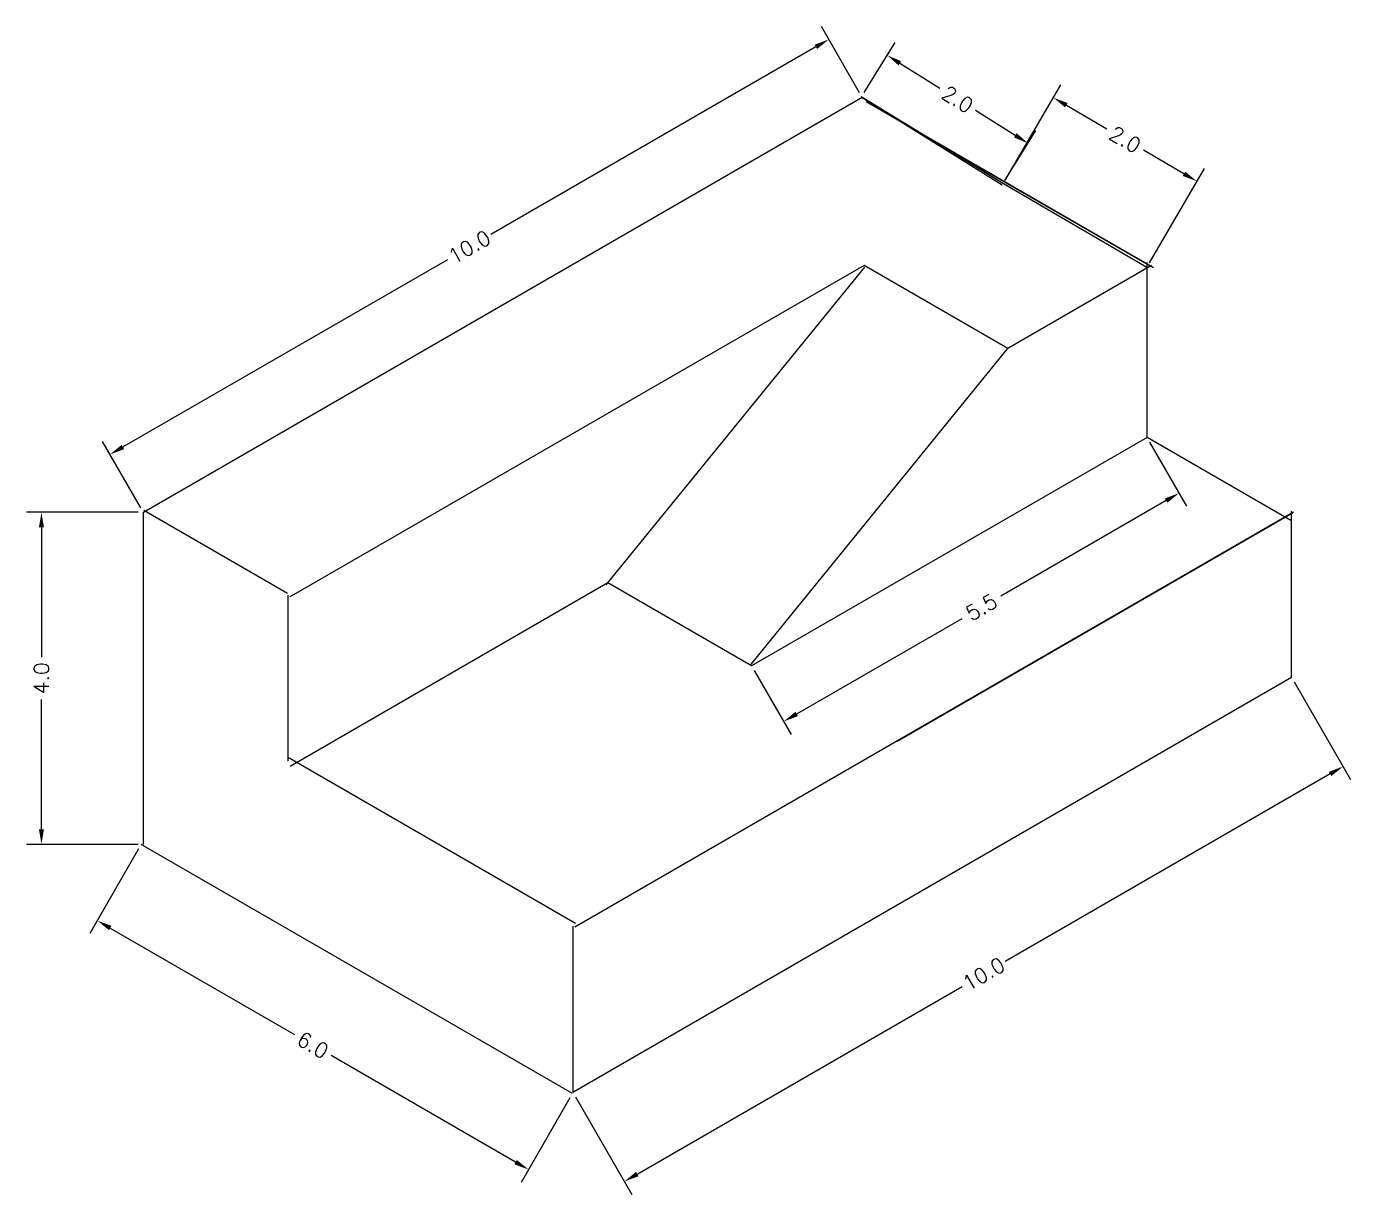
# Model space of a CAD drawing. Header units: inches. Extents: x -426 to 91, y 42 to 258.
# Drawn here: x 74.74 to 90.69, y 45.37 to 59.44 of the extents above; entities that cross this region are included whole.
import ezdxf

# ---------------------------------------------------------------- set-up
doc = ezdxf.new("R2010")
doc.units = ezdxf.units.IN
doc.header["$MEASUREMENT"] = 0
doc.layers.add('Acces Line', color=110, linetype='Continuous')
doc.layers.add('dimention line', color=211, linetype='Continuous')
doc.styles.get("Standard").update_dxf_attribs({"font": 'txt.shx', "bigfont": '@extfont2.shx'})
doc.dimstyles.get("Standard").update_dxf_attribs({"dimtxt": 0.18, "dimasz": 0.18, "dimexe": 0.18, "dimexo": 0.0625, "dimgap": 0.09, "dimtad": 0, "dimdec": 1, "dimzin": 0, "dimdsep": 46, "dimtxsty": 'Standard', "dimcen": 0.09, "dimadec": 0, "dimazin": 0, "dimtfac": 1, "dimtdec": 1, "dimtofl": 0, "dimtmove": 0, "dimatfit": 3, "dimfxl": 1, "dimtolj": 1, "dimtzin": 0, "dimarcsym": 0})

# ---------------------------------------------------------------- blocks, each defined once
blk = doc.blocks.new('*D22')
at = {"layer": 'Defpoints', "color": 0, "transparency": 16777216}
for p in [(84.405, 59.284), (84.807, 58.587), (76.146, 53.587)]:
    blk.add_point(p, dxfattribs=at)
at = {"layer": 'dimention line', "color": 0, "lineweight": -2, "transparency": 16777216}
for p, q in [((84.775, 58.642), (84.315, 59.44)), ((84.249, 59.194), (80.334, 56.934)), ((75.9, 54.374), (79.815, 56.634)), ((76.115, 53.642), (75.654, 54.44))]:
    blk.add_line(p, q, dxfattribs=at)
at = {"layer": 'dimention line', "color": 0, "transparency": 16777216}
for points in [[(84.234, 59.22), (84.264, 59.168), (84.405, 59.284)], [(75.885, 54.4), (75.915, 54.348), (75.744, 54.284)]]:
    blk.add_solid(points, dxfattribs=at)
at = {"layer": 'dimention line', "color": 0, "transparency": 16777216, "insert": (80.075, 56.784), "char_height": 0.18, "attachment_point": 5, "rotation": 30}
blk.add_mtext('\\A1;10.0', dxfattribs=at)
blk = doc.blocks.new('*D23')
at = {"layer": 'Defpoints', "color": 0, "transparency": 16777216}
for p in [(89.98, 51.6), (90.601, 50.525), (81.32, 46.6)]:
    blk.add_point(p, dxfattribs=at)
at = {"layer": 'dimention line', "color": 0, "lineweight": -2, "transparency": 16777216}
for p, q in [((90.011, 51.546), (90.691, 50.369)), ((90.445, 50.435), (86.531, 48.175)), ((82.097, 45.615), (86.011, 47.875)), ((81.351, 46.546), (82.031, 45.369))]:
    blk.add_line(p, q, dxfattribs=at)
at = {"layer": 'dimention line', "color": 0, "transparency": 16777216}
for points in [[(90.43, 50.461), (90.46, 50.409), (90.601, 50.525)], [(82.082, 45.641), (82.112, 45.589), (81.941, 45.525)]]:
    blk.add_solid(points, dxfattribs=at)
at = {"layer": 'dimention line', "color": 0, "transparency": 16777216, "insert": (86.271, 48.025), "char_height": 0.18, "attachment_point": 5, "rotation": 30}
blk.add_mtext('\\A1;10.0', dxfattribs=at)
blk = doc.blocks.new('*D24')
at = {"layer": 'Defpoints', "color": 0, "transparency": 16777216}
for p in [(76.121, 49.587), (75.591, 48.669), (81.317, 46.587)]:
    blk.add_point(p, dxfattribs=at)
at = {"layer": 'dimention line', "color": 0, "lineweight": -2, "transparency": 16777216}
for p, q in [((76.089, 49.533), (75.501, 48.513)), ((75.747, 48.579), (77.968, 47.297)), ((80.631, 45.759), (78.41, 47.042)), ((81.285, 46.533), (80.697, 45.513))]:
    blk.add_line(p, q, dxfattribs=at)
at = {"layer": 'dimention line', "color": 0, "transparency": 16777216}
for points in [[(75.762, 48.605), (75.732, 48.553), (75.591, 48.669)], [(80.646, 45.785), (80.616, 45.733), (80.787, 45.669)]]:
    blk.add_solid(points, dxfattribs=at)
at = {"layer": 'dimention line', "color": 0, "transparency": 16777216, "insert": (78.189, 47.169), "char_height": 0.18, "attachment_point": 5, "rotation": 330}
blk.add_mtext('\\A1;6.0', dxfattribs=at)
blk = doc.blocks.new('*D25')
at = {"layer": 'Defpoints', "color": 0, "transparency": 16777216}
for p in [(74.918, 53.587), (76.146, 53.587), (76.146, 49.587)]:
    blk.add_point(p, dxfattribs=at)
at = {"layer": 'dimention line', "color": 0, "lineweight": -2, "transparency": 16777216}
for p, q in [((76.084, 53.587), (74.738, 53.587)), ((74.918, 53.407), (74.918, 51.842)), ((74.918, 49.767), (74.918, 51.332)), ((76.084, 49.587), (74.738, 49.587))]:
    blk.add_line(p, q, dxfattribs=at)
at = {"layer": 'dimention line', "color": 0, "transparency": 16777216}
for points in [[(74.888, 53.407), (74.948, 53.407), (74.918, 53.587)], [(74.888, 49.767), (74.948, 49.767), (74.918, 49.587)]]:
    blk.add_solid(points, dxfattribs=at)
at = {"layer": 'dimention line', "color": 0, "transparency": 16777216, "insert": (74.918, 51.587), "char_height": 0.18, "attachment_point": 5, "rotation": 90}
blk.add_mtext('\\A1;4.0', dxfattribs=at)
blk = doc.blocks.new('*D26')
at = {"layer": 'Defpoints', "color": 0, "transparency": 16777216}
for p in [(88.239, 54.488), (83.475, 51.738), (83.862, 51.068)]:
    blk.add_point(p, dxfattribs=at)
at = {"layer": 'dimention line', "color": 0, "lineweight": -2, "transparency": 16777216}
for p, q in [((88.27, 54.433), (88.715, 53.662)), ((88.469, 53.728), (86.478, 52.578)), ((84.018, 51.158), (86.01, 52.308)), ((83.507, 51.683), (83.952, 50.912))]:
    blk.add_line(p, q, dxfattribs=at)
at = {"layer": 'dimention line', "color": 0, "transparency": 16777216}
for points in [[(88.454, 53.754), (88.484, 53.702), (88.625, 53.818)], [(84.003, 51.184), (84.033, 51.132), (83.862, 51.068)]]:
    blk.add_solid(points, dxfattribs=at)
at = {"layer": 'dimention line', "color": 0, "transparency": 16777216, "insert": (86.244, 52.443), "char_height": 0.18, "attachment_point": 5, "rotation": 30}
blk.add_mtext('\\A1;5.5', dxfattribs=at)
blk = doc.blocks.new('*D27')
at = {"color": 0, "lineweight": -2, "transparency": 16777216}
for p, q in [((84.829, 58.644), (85.204, 59.245)), ((85.261, 58.997), (85.741, 58.698)), ((86.652, 58.128), (86.173, 58.428)), ((86.526, 57.585), (86.9, 58.186))]:
    blk.add_line(p, q, dxfattribs=at)
at = {"color": 0, "transparency": 16777216}
for points in [[(85.277, 59.022), (85.245, 58.971), (85.109, 59.092)], [(86.668, 58.154), (86.637, 58.103), (86.805, 58.033)]]:
    blk.add_solid(points, dxfattribs=at)
at = {"layer": 'Defpoints', "color": 0, "transparency": 16777216}
for p in [(84.796, 58.591), (86.805, 58.033), (86.492, 57.532)]:
    blk.add_point(p, dxfattribs=at)
at = {"color": 0, "transparency": 16777216, "insert": (85.957, 58.563), "char_height": 0.18, "attachment_point": 5, "rotation": 328.0267}
blk.add_mtext('\\A1;2.0', dxfattribs=at)
blk = doc.blocks.new('*D28')
at = {"color": 0, "lineweight": -2, "transparency": 16777216}
for p, q in [((86.539, 57.599), (87.202, 58.737)), ((87.267, 58.491), (87.755, 58.206)), ((88.684, 57.665), (88.196, 57.95)), ((88.267, 56.592), (88.93, 57.73))]:
    blk.add_line(p, q, dxfattribs=at)
at = {"color": 0, "transparency": 16777216}
for points in [[(87.282, 58.517), (87.252, 58.465), (87.112, 58.581)], [(88.699, 57.691), (88.669, 57.639), (88.84, 57.575)]]:
    blk.add_solid(points, dxfattribs=at)
at = {"layer": 'Defpoints', "color": 0, "transparency": 16777216}
for p in [(87.112, 58.581), (86.508, 57.545), (88.236, 56.538)]:
    blk.add_point(p, dxfattribs=at)
at = {"color": 0, "transparency": 16777216, "insert": (87.976, 58.078), "char_height": 0.18, "attachment_point": 5, "rotation": 329.7746}
blk.add_mtext('\\A1;2.0', dxfattribs=at)

msp = doc.modelspace()

# ---------------------------------------------------------------- linework, layer by layer
for p, q in [((76.146, 53.587), (84.807, 58.587)), ((84.855, 58.537), (88.319, 56.537)), ((88.236, 56.577), (86.18, 57.762)), ((84.83, 56.561), (77.953, 52.591)), ((84.836, 56.542), (81.718, 52.714)), ((86.562, 55.561), (84.83, 56.561)), ((88.294, 56.561), (86.562, 55.561)), ((88.242, 54.495), (88.242, 56.595)), ((86.555, 55.555), (83.452, 51.741)), ((88.239, 54.488), (83.475, 51.738)), ((89.971, 53.488), (88.239, 54.488)), ((76.151, 53.612), (77.884, 52.612)), ((76.146, 49.587), (76.146, 53.587)), ((81.343, 48.592), (90.003, 53.592)), ((81.743, 52.738), (77.913, 50.526)), ((83.475, 51.738), (81.743, 52.738)), ((77.888, 52.589), (77.888, 50.589)), ((81.32, 46.6), (89.98, 51.6)), ((77.882, 50.64), (81.352, 48.637)), ((81.317, 46.587), (76.121, 49.587))]:
    msp.add_line(p, q)
at = {"layer": 'Acces Line'}
for p, q in [((86.508, 57.545), (84.796, 58.591)), ((84.796, 58.591), (86.492, 57.532)), ((88.236, 56.538), (86.508, 57.545)), ((89.991, 53.577), (85.228, 50.827)), ((89.98, 51.6), (89.98, 53.6)), ((77.953, 52.591), (77.912, 52.567)), ((81.326, 46.6), (81.326, 48.6))]:
    msp.add_line(p, q, dxfattribs=at)

# ---------------------------------------------------------------- dimensions: what is measured, and where the dimension line sits
for p1, p2, distance, picture, middle in [((84.796, 58.591), (86.492, 57.532), 0.59, '*D27', (85.957, 58.563)), ((88.236, 56.538), (86.508, 57.545), -1.2, '*D28', (87.976, 58.078))]:
    dim = msp.add_aligned_dim(p1=p1, p2=p2, distance=distance, dimstyle='Standard')
    dim.commit()
    dim.dimension.update_dxf_attribs({"geometry": picture, "text_midpoint": middle})
at = {"layer": 'dimention line'}
for p1, p2, distance, picture, middle in [((76.146, 53.587), (84.807, 58.587), 0.804, '*D22', (80.075, 56.784)), ((88.239, 54.488), (83.475, 51.738), 0.773, '*D26', (86.244, 52.443)), ((81.32, 46.6), (89.98, 51.6), -1.241, '*D23', (86.271, 48.025)), ((81.317, 46.587), (76.121, 49.587), 1.06, '*D24', (78.189, 47.169))]:
    dim = msp.add_aligned_dim(p1=p1, p2=p2, distance=distance, dimstyle='Standard', dxfattribs=at)
    dim.commit()
    dim.dimension.update_dxf_attribs({"geometry": picture, "text_midpoint": middle})
dim = msp.add_linear_dim(base=(74.918, 53.587), p1=(76.146, 49.587), p2=(76.146, 53.587), angle=90, dimstyle='Standard', dxfattribs=at)
dim.commit()
dim.dimension.update_dxf_attribs({"geometry": '*D25', "text_midpoint": (74.918, 51.587)})

doc.saveas('drawing.dxf')
